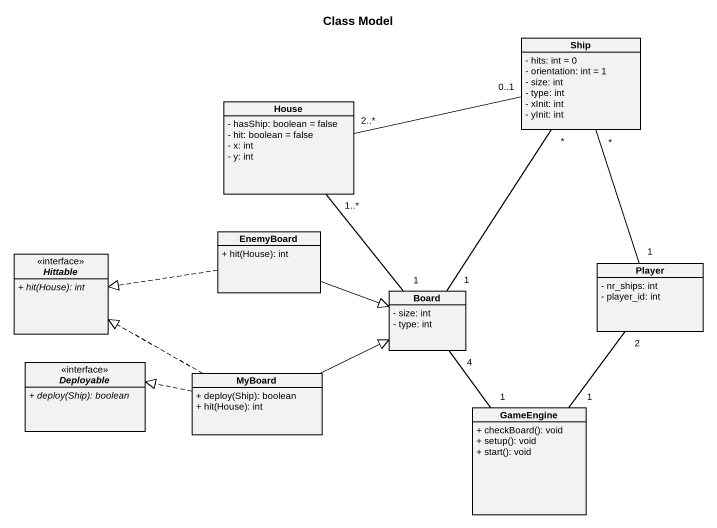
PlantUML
@startuml
title Class Model
hide circle
hide empty members
skinparam classAttributeIconSize 0
class Ship {
  - hits: int = 0
  - orientation: int = 1
  - size: int
  - type: int
  - xInit: int
  - yInit: int
}
class House {
  - hasShip: boolean = false
  - hit: boolean = false
  - x: int
  - y: int
}
interface Hittable <<interface>> {
  {abstract} + hit(House): int
}
class EnemyBoard {
  + hit(House): int
}
class Board {
  - size: int
  - type: int
}
class Player {
  - nr_ships: int
  - player_id: int
}
interface Deployable <<interface>> {
  {abstract} + deploy(Ship): boolean
}
class MyBoard {
  + deploy(Ship): boolean
  + hit(House): int
}
class GameEngine {
  + checkBoard(): void
  + setup(): void
  + start(): void
}
Ship "0..1" -left- "2..*" House
Ship "*" -- "1" Board
EnemyBoard .left.|> Hittable
EnemyBoard -right-|> Board
Board "1" -up- "1..*" House
Player "1" -up- "*" Ship
MyBoard .left.|> Hittable
MyBoard -right-|> Board
MyBoard .left.|> Deployable
GameEngine "1" -up- "4" Board
GameEngine "1" -up- "2" Player
@enduml
